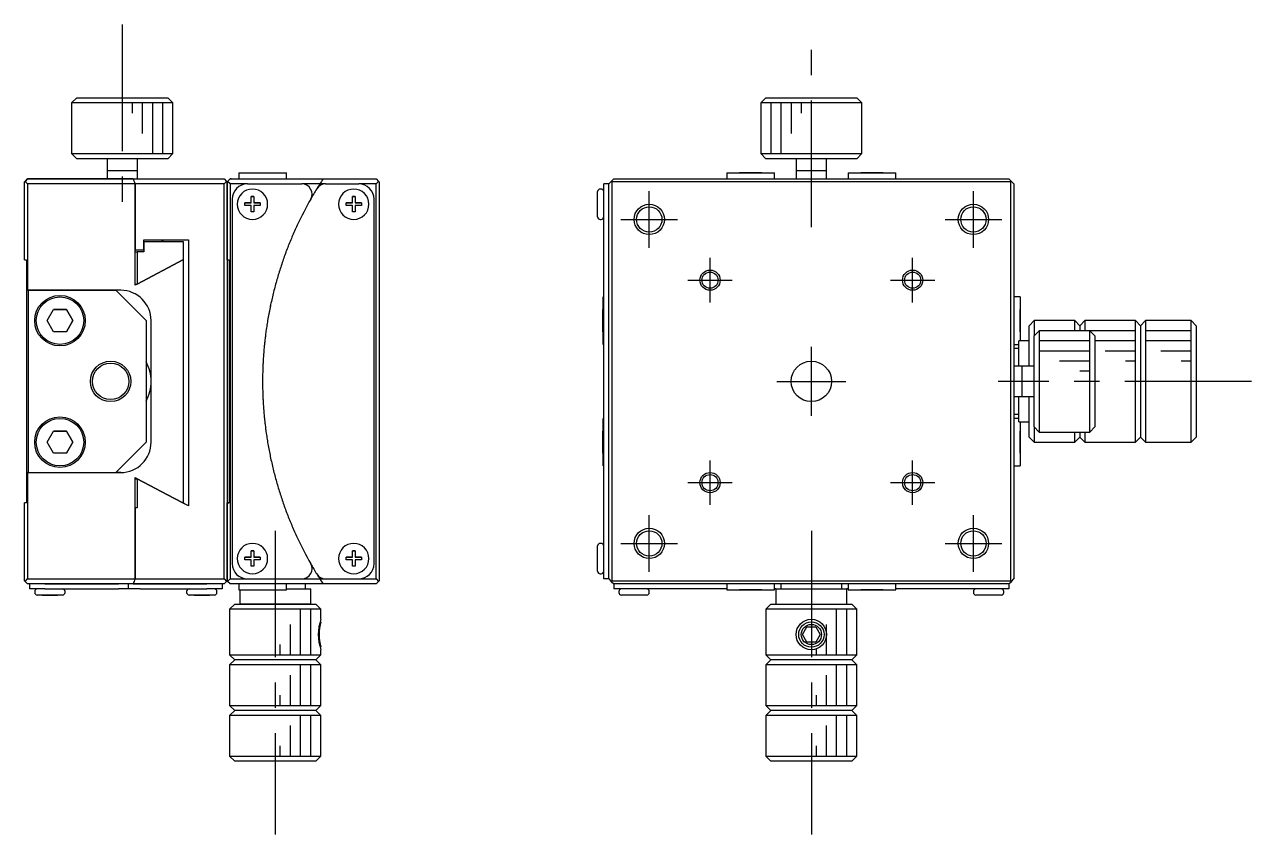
# Model space of a CAD drawing. Extents: x 99 to 357, y 8 to 221.
# Drawn here: x 100.3 to 221.5, y 91.4 to 171.4 of the extents above; entities that cross this region are included whole.
import ezdxf

# ---------------------------------------------------------------- set-up
doc = ezdxf.new("R2010")
doc.units = 0
doc.header["$LTSCALE"] = 10
doc.linetypes.add('CENTER', pattern=[2, 1.25, -0.25, 0.25, -0.25])
doc.layers.get('0').update_dxf_attribs({"linetype": 'CONTINUOUS'})
doc.layers.add('CENTER', color=1, linetype='CENTER')

msp = doc.modelspace()

# ---------------------------------------------------------------- linework, layer by layer
at = {"color": 7, "linetype": 'CONTINUOUS'}
for p, q in [((105.499565, 164.193458), (104.999565, 163.693458)), ((114.999565, 163.693458), (104.999565, 163.693458)), ((104.999565, 163.693458), (104.999565, 158.693458)), ((105.499565, 164.193458), (114.499565, 164.193458)), ((114.999565, 163.693458), (114.499565, 164.193458)), ((114.999565, 158.693458), (114.999565, 163.693458)), ((173.524673, 164.193458), (173.024673, 163.693458)), ((183.024673, 163.693458), (173.024673, 163.693458)), ((173.024673, 163.693458), (173.024673, 158.693458)), ((173.524673, 164.193458), (182.524673, 164.193458)), ((183.024673, 163.693458), (182.524673, 164.193458)), ((183.024673, 158.693458), (183.024673, 163.693458)), ((104.999565, 158.693458), (114.999565, 158.693458)), ((104.999565, 158.693458), (105.499565, 158.193458)), ((114.499565, 158.193458), (114.999565, 158.693458)), ((173.024673, 158.693458), (178.024673, 158.693458)), ((173.024673, 158.693458), (173.524673, 158.193458)), ((178.024673, 158.693458), (183.024673, 158.693458)), ((182.524673, 158.193458), (183.024673, 158.693458)), ((114.499565, 158.193458), (105.499565, 158.193458)), ((108.499565, 158.193458), (108.499565, 156.993458)), ((111.499565, 156.988458), (111.499565, 158.193458)), ((178.024673, 158.193458), (173.524673, 158.193458)), ((176.524673, 158.193458), (176.524673, 156.993458)), ((182.524673, 158.193458), (178.024673, 158.193458)), ((179.524673, 156.993458), (179.524673, 158.193458)), ((109.999565, 156.993458), (108.49956, 156.993458)), ((108.499565, 156.998458), (108.499565, 156.993458)), ((108.499565, 156.993458), (108.499565, 156.193478)), ((108.499565, 156.993458), (108.499565, 156.988458)), ((111.49957, 156.993458), (109.999565, 156.993458)), ((111.499565, 156.193478), (111.499565, 156.998458)), ((121.499565, 156.793458), (126.199565, 156.793458)), ((121.499565, 156.793458), (121.499565, 156.193458)), ((126.199565, 156.193458), (126.199565, 156.793458)), ((169.674673, 156.793458), (174.374673, 156.793458)), ((169.674673, 156.793458), (174.374673, 156.793458)), ((169.674673, 156.793458), (169.674673, 156.193458)), ((172.024673, 156.793458), (170.924673, 156.793458)), ((170.924673, 156.793458), (172.024673, 156.793458)), ((173.124673, 156.793458), (172.024673, 156.793458)), ((172.024673, 156.793458), (173.124673, 156.793458)), ((174.374673, 156.193458), (174.374673, 156.793458)), ((179.524678, 156.993458), (176.524667, 156.993458)), ((176.524673, 156.998458), (176.524673, 156.993458)), ((176.524673, 156.993458), (176.524673, 156.193478)), ((176.524673, 156.993458), (176.524673, 156.988458)), ((179.524673, 156.993458), (179.524673, 156.998458)), ((179.524673, 156.193478), (179.524673, 156.993458)), ((179.524673, 156.988458), (179.524673, 156.993458)), ((181.674673, 156.793458), (186.374673, 156.793458)), ((181.674673, 156.793458), (186.374673, 156.793458)), ((181.674673, 156.793458), (181.674673, 156.193458)), ((184.024673, 156.793458), (182.924673, 156.793458)), ((182.924673, 156.793458), (184.024673, 156.793458)), ((185.124673, 156.793458), (184.024673, 156.793458)), ((184.024673, 156.793458), (185.124673, 156.793458)), ((186.374673, 156.193458), (186.374673, 156.793458)), ((100.549565, 156.093458), (100.349565, 155.893458)), ((100.349565, 155.893458), (100.549565, 156.093458)), ((100.349565, 155.893458), (100.399565, 155.943458)), ((100.349565, 155.893458), (100.399565, 155.943458)), ((100.349565, 148.193458), (100.349565, 155.893458)), ((100.399565, 155.943458), (100.649565, 156.193458)), ((100.649565, 156.193458), (100.399565, 155.943458)), ((100.649565, 155.693458), (100.399565, 155.943458)), ((100.649565, 156.193458), (111.067216, 156.193458)), ((107.349565, 156.193458), (100.649565, 156.193458)), ((111.268001, 155.693458), (100.649565, 155.693458)), ((100.649565, 155.693458), (100.649565, 145.193458)), ((111.067216, 156.193458), (107.349565, 156.193458)), ((111.067216, 156.193458), (120.049565, 156.193458)), ((111.268001, 149.193458), (111.268001, 155.693458)), ((120.049565, 155.693458), (111.268001, 155.693458)), ((111.268001, 155.693458), (111.268001, 149.193458)), ((120.049565, 156.193458), (120.299565, 155.943458)), ((120.299565, 155.943458), (120.049565, 155.693458)), ((120.049565, 116.693458), (120.049565, 155.693458)), ((120.349565, 155.893458), (120.299565, 155.943458)), ((120.549565, 156.093458), (120.349565, 155.893458)), ((120.399565, 155.943458), (120.349565, 155.893458)), ((120.349565, 148.193458), (120.349565, 155.893458)), ((120.349565, 155.893458), (120.349565, 148.193458)), ((120.399565, 155.943458), (120.649565, 156.193458)), ((120.649565, 155.693458), (120.399565, 155.943458)), ((120.549565, 156.093458), (120.649565, 156.193458)), ((120.649565, 156.193458), (129.816796, 156.193458)), ((120.649565, 156.193458), (120.749565, 156.193458)), ((120.749565, 156.193458), (120.649565, 156.193458)), ((120.749565, 156.193458), (120.649565, 156.193458)), ((122.349565, 155.693458), (120.649565, 155.693458)), ((120.649565, 155.693458), (120.649565, 116.693458)), ((120.749565, 156.193458), (126.849565, 156.193458)), ((122.349565, 155.693458), (127.730553, 155.693458)), ((122.349565, 155.693458), (127.730553, 155.693458)), ((126.849565, 156.193458), (127.099565, 156.193458)), ((127.099565, 156.193458), (129.816796, 156.193458)), ((129.495068, 155.693458), (127.730553, 155.693458)), ((130.051051, 155.693458), (129.495068, 155.693458)), ((129.816796, 156.193458), (135.049565, 156.193458)), ((130.051051, 155.693458), (133.349565, 155.693458)), ((135.049565, 155.693458), (133.349565, 155.693458)), ((135.049565, 156.193458), (135.299565, 155.943458)), ((135.299565, 155.943458), (135.049565, 155.693458)), ((135.049565, 116.693458), (135.049565, 155.693458)), ((135.349565, 155.893458), (135.299565, 155.943458)), ((135.349565, 155.893458), (135.349565, 116.493458)), ((157.274673, 155.193458), (157.174673, 155.193458)), ((158.024673, 155.693458), (157.524673, 155.693458)), ((158.024673, 155.693458), (157.524673, 155.693458)), ((157.524673, 154.193458), (157.524673, 155.693458)), ((158.274673, 155.943458), (158.024673, 155.693458)), ((158.024673, 116.693458), (158.024673, 155.693458)), ((158.524673, 156.193458), (158.274673, 155.943458)), ((158.324673, 155.893458), (158.274673, 155.943458)), ((158.324673, 155.893458), (158.324673, 116.493458)), ((197.724673, 155.893458), (158.324673, 155.893458)), ((158.524673, 156.193458), (197.524673, 156.193458)), ((197.774673, 155.943458), (197.524673, 156.193458)), ((197.724673, 155.893458), (197.774673, 155.943458)), ((197.724673, 116.493458), (197.724673, 155.893458)), ((198.024673, 155.693458), (197.774673, 155.943458)), ((198.024673, 155.693458), (198.024673, 116.693458)), ((120.849565, 154.193458), (120.849565, 142.449644)), ((122.724565, 154.443458), (122.974565, 154.443458)), ((122.724565, 153.818458), (122.724565, 154.443458)), ((122.974565, 154.443458), (122.724565, 154.443458)), ((122.974565, 154.443458), (122.974565, 153.818458)), ((132.724565, 154.443458), (132.974565, 154.443458)), ((132.724565, 153.818458), (132.724565, 154.443458)), ((132.974565, 154.443458), (132.724565, 154.443458)), ((132.974565, 154.443458), (132.974565, 153.818458)), ((134.849565, 118.193458), (134.849565, 154.193458)), ((156.924673, 153.693458), (156.924673, 154.943458)), ((157.524673, 152.893458), (157.524673, 154.193458)), ((122.099565, 153.818458), (122.724565, 153.818458)), ((122.099565, 153.568458), (122.099565, 153.818458)), ((122.724565, 153.818458), (122.099565, 153.818458)), ((122.724565, 153.568458), (122.099565, 153.568458)), ((122.724565, 152.943458), (122.724565, 153.568458)), ((122.974565, 152.943458), (122.724565, 152.943458)), ((122.974565, 153.818458), (123.599565, 153.818458)), ((123.599565, 153.818458), (122.974565, 153.818458)), ((122.974565, 153.568458), (122.974565, 152.943458)), ((123.599565, 153.568458), (122.974565, 153.568458)), ((123.599565, 153.818458), (123.599565, 153.568458)), ((132.099565, 153.818458), (132.724565, 153.818458)), ((132.099565, 153.568458), (132.099565, 153.818458)), ((132.724565, 153.818458), (132.099565, 153.818458)), ((132.724565, 153.568458), (132.099565, 153.568458)), ((132.724565, 152.943458), (132.724565, 153.568458)), ((132.974565, 152.943458), (132.724565, 152.943458)), ((132.974565, 153.818458), (133.599565, 153.818458)), ((133.599565, 153.818458), (132.974565, 153.818458)), ((132.974565, 153.568458), (132.974565, 152.943458)), ((133.599565, 153.568458), (132.974565, 153.568458)), ((133.599565, 153.818458), (133.599565, 153.568458)), ((156.924673, 152.443458), (156.924673, 153.693458)), ((157.524673, 119.493458), (157.524673, 152.893458)), ((157.174673, 152.193458), (157.274673, 152.193458)), ((111.268001, 145.693458), (111.268001, 149.193458)), ((111.268001, 149.193458), (112.132971, 149.193458)), ((111.268001, 148.993799), (111.484036, 148.993799)), ((111.484036, 148.993799), (111.484036, 145.808928)), ((112.132971, 148.993799), (111.484036, 148.993799)), ((112.132971, 149.993799), (112.132971, 150.193458)), ((112.132971, 150.193458), (116.549765, 150.193458)), ((112.132971, 149.993799), (112.132971, 149.193458)), ((116.055548, 149.993799), (112.132971, 149.993799)), ((112.132971, 149.193458), (112.132971, 149.993799)), ((112.132971, 149.193458), (112.132971, 148.993799)), ((113.855706, 149.993799), (113.859565, 149.997658)), ((113.859565, 149.997658), (114.055365, 150.193458)), ((116.055548, 148.233799), (116.055548, 149.993799)), ((116.549765, 150.193458), (116.549765, 123.893309)), ((100.349565, 148.193458), (100.549565, 148.193458)), ((100.549565, 148.193458), (100.549565, 145.193458)), ((116.055548, 148.233799), (111.479002, 145.806238)), ((111.484036, 145.808928), (116.055548, 148.233799)), ((116.055548, 124.153117), (116.055548, 148.233799)), ((120.349565, 148.193458), (120.549565, 148.193458)), ((120.349565, 148.193458), (120.349565, 124.193458)), ((120.549565, 148.193458), (120.549565, 124.193458)), ((111.268001, 145.808928), (111.484036, 145.808928)), ((111.479002, 145.806238), (111.268001, 145.693458)), ((100.649565, 145.193458), (100.549565, 145.193458)), ((100.549565, 145.193458), (100.549565, 127.193458)), ((100.749565, 145.193458), (100.649565, 145.193458)), ((100.749565, 127.193458), (100.749565, 145.193458)), ((100.749565, 145.193458), (109.349565, 145.193458)), ((109.349565, 145.193458), (100.749565, 145.193458)), ((109.349565, 145.193458), (112.349565, 142.193458)), ((109.849565, 145.193458), (109.349565, 145.193458)), ((157.424673, 144.543458), (157.424673, 139.843458)), ((157.424673, 144.543458), (157.424673, 139.843458)), ((198.624673, 144.543458), (198.024673, 144.543458)), ((198.624673, 144.543458), (198.624673, 140.193458)), ((198.624673, 144.543458), (198.624673, 140.193458)), ((102.579395, 142.193458), (103.21448, 143.293458)), ((103.21448, 143.293458), (104.484651, 143.293458)), ((104.484651, 143.293458), (103.21448, 143.293458)), ((104.484651, 143.293458), (105.119736, 142.193458)), ((105.119736, 142.193458), (104.484651, 143.293458)), ((157.424673, 143.293458), (157.424673, 142.193458)), ((157.424673, 142.193458), (157.424673, 143.293458)), ((198.624673, 143.293458), (198.624673, 142.193458)), ((198.624673, 142.193458), (198.624673, 143.293458)), ((103.21448, 141.093458), (102.579395, 142.193458)), ((105.119736, 142.193458), (104.484651, 141.093458)), ((104.484651, 141.093458), (105.119736, 142.193458)), ((112.349565, 142.193458), (112.349565, 130.193458)), ((112.849565, 130.193458), (112.849565, 142.193458)), ((120.849565, 142.449644), (120.849565, 136.193458)), ((157.424673, 141.093458), (157.424673, 142.193458)), ((157.424673, 142.193458), (157.424673, 141.093458)), ((198.624673, 142.193458), (198.624673, 141.093458)), ((198.624673, 141.093458), (198.624673, 142.193458)), ((200.024673, 142.193458), (199.524673, 141.693458)), ((200.024673, 142.193458), (200.024673, 140.693458)), ((204.024673, 142.193458), (200.024673, 142.193458)), ((204.024673, 141.193458), (204.024673, 142.193458)), ((204.524673, 141.693458), (204.024673, 142.193458)), ((205.024673, 142.193458), (204.524673, 141.693458)), ((205.024673, 142.193458), (205.024673, 141.193458)), ((210.024673, 142.193458), (205.024673, 142.193458)), ((210.024673, 136.193458), (210.024673, 142.193458)), ((210.524673, 141.693458), (210.024673, 142.193458)), ((211.024673, 142.193458), (210.524673, 141.693458)), ((211.024673, 142.193458), (211.024673, 130.193458)), ((215.524673, 142.193458), (211.024673, 142.193458)), ((215.524673, 130.193458), (215.524673, 142.193458)), ((216.024673, 141.693458), (215.524673, 142.193458)), ((104.484651, 141.093458), (103.21448, 141.093458)), ((199.524673, 137.693458), (199.524673, 141.693458)), ((200.524673, 141.193458), (200.024673, 140.693458)), ((200.024673, 136.193458), (200.024673, 140.693458)), ((200.524673, 141.193458), (200.524673, 136.193458)), ((205.524673, 141.193458), (200.524673, 141.193458)), ((204.524673, 141.693458), (204.524673, 141.193458)), ((205.524673, 131.193458), (205.524673, 141.193458)), ((206.024673, 140.693458), (205.524673, 141.193458)), ((206.024673, 140.693458), (206.024673, 131.693458)), ((210.524673, 141.693458), (210.524673, 130.693458)), ((216.024673, 141.693458), (216.024673, 130.693458)), ((198.024673, 139.843458), (198.524673, 139.843458)), ((198.524673, 139.443458), (198.024673, 139.443458)), ((198.524673, 137.693458), (198.524673, 140.193458)), ((199.524673, 140.193458), (198.524673, 140.193458)), ((198.824673, 137.693458), (198.024692, 137.693458)), ((198.824673, 137.693458), (198.819673, 137.693458)), ((198.824673, 134.693453), (198.824673, 137.693463)), ((200.024673, 137.693458), (198.824673, 137.693458)), ((198.829673, 137.693458), (198.824673, 137.693458)), ((120.849565, 136.193458), (120.849565, 129.937273)), ((200.024673, 131.693458), (200.024673, 136.193458)), ((200.524673, 136.193458), (200.524673, 131.193458)), ((210.024673, 130.193458), (210.024673, 136.193458)), ((198.024692, 134.693458), (198.824673, 134.693458)), ((198.524673, 132.193458), (198.524673, 134.693458)), ((198.819673, 134.693458), (198.824673, 134.693458)), ((198.824673, 134.693458), (200.024673, 134.693458)), ((198.824673, 134.693458), (198.829673, 134.693458)), ((199.524673, 130.693458), (199.524673, 134.693458)), ((157.424673, 132.543458), (157.424673, 127.843458)), ((157.424673, 132.543458), (157.424673, 127.843458)), ((198.024673, 132.943458), (198.524673, 132.943458)), ((198.524673, 132.543458), (198.024673, 132.543458)), ((198.524673, 132.193458), (199.524673, 132.193458)), ((198.624673, 132.193458), (198.624673, 127.843458)), ((198.624673, 132.193458), (198.624673, 127.843458)), ((102.579395, 130.193458), (103.21448, 131.293458)), ((103.21448, 131.293458), (104.484651, 131.293458)), ((104.484651, 131.293458), (103.21448, 131.293458)), ((104.484651, 131.293458), (105.119736, 130.193458)), ((105.119736, 130.193458), (104.484651, 131.293458)), ((157.424673, 131.293458), (157.424673, 130.193458)), ((157.424673, 130.193458), (157.424673, 131.293458)), ((198.624673, 131.293458), (198.624673, 130.193458)), ((198.624673, 130.193458), (198.624673, 131.293458)), ((200.024673, 131.693458), (200.024673, 130.193458)), ((200.024673, 131.693458), (200.524673, 131.193458)), ((200.524673, 131.193458), (205.524673, 131.193458)), ((204.024673, 130.193458), (204.024673, 131.193458)), ((204.524673, 131.193458), (204.524673, 130.693458)), ((205.024673, 131.193458), (205.024673, 130.193458)), ((205.524673, 131.193458), (206.024673, 131.693458)), ((103.21448, 129.093458), (102.579395, 130.193458)), ((105.119736, 130.193458), (104.484651, 129.093458)), ((104.484651, 129.093458), (105.119736, 130.193458)), ((112.349565, 130.193458), (109.349565, 127.193458)), ((109.849565, 127.693458), (112.349565, 130.193458)), ((120.849565, 129.937273), (120.849565, 118.193458)), ((157.424673, 129.093458), (157.424673, 130.193458)), ((157.424673, 130.193458), (157.424673, 129.093458)), ((198.624673, 130.193458), (198.624673, 129.093458)), ((198.624673, 129.093458), (198.624673, 130.193458)), ((199.524673, 130.693458), (200.024673, 130.193458)), ((200.024673, 130.193458), (204.024673, 130.193458)), ((204.024673, 130.193458), (204.524673, 130.693458)), ((204.524673, 130.693458), (205.024673, 130.193458)), ((205.024673, 130.193458), (210.024673, 130.193458)), ((210.024673, 130.193458), (210.524673, 130.693458)), ((210.524673, 130.693458), (211.024673, 130.193458)), ((211.024673, 130.193458), (215.524673, 130.193458)), ((215.524673, 130.193458), (216.024673, 130.693458)), ((104.484651, 129.093458), (103.21448, 129.093458)), ((100.549565, 127.193458), (100.649565, 127.193458)), ((100.749565, 127.193458), (100.549565, 127.193458)), ((100.549565, 127.193458), (100.549565, 124.193458)), ((100.649565, 127.193458), (100.649565, 116.693458)), ((100.649565, 127.193458), (100.749565, 127.193458)), ((100.749565, 127.193458), (109.349565, 127.193458)), ((100.749565, 127.193458), (109.849565, 127.193458)), ((109.849565, 127.693458), (109.349565, 127.193458)), ((109.849565, 127.193458), (109.349565, 127.193458)), ((198.024673, 127.843458), (198.624673, 127.843458)), ((111.268001, 126.693458), (111.42917, 126.607307)), ((111.268001, 123.693458), (111.268001, 126.693458)), ((111.268001, 126.577988), (111.484036, 126.577988)), ((111.42917, 126.607307), (111.484035, 126.577989)), ((111.484035, 126.577989), (115.09134, 124.661399)), ((111.484036, 126.577988), (111.484036, 123.693458)), ((115.09134, 124.661399), (111.484036, 126.577988)), ((100.349565, 116.493458), (100.349565, 124.193458)), ((100.549565, 124.193458), (100.349565, 124.193458)), ((100.549565, 124.193458), (100.349565, 124.193458)), ((111.268001, 116.693458), (111.268001, 123.693458)), ((111.268001, 123.693458), (111.268001, 116.693458)), ((111.484036, 123.693458), (111.268001, 123.693458)), ((115.09134, 124.661399), (116.055548, 124.153117)), ((116.054898, 124.153459), (115.09134, 124.661399)), ((116.144051, 124.106555), (116.054898, 124.153459)), ((116.549765, 123.893309), (116.144051, 124.106555)), ((120.349565, 116.493458), (120.349565, 124.193458)), ((120.549565, 124.193458), (120.349565, 124.193458)), ((120.349565, 124.193458), (120.549565, 124.193458)), ((120.349565, 124.193458), (120.349565, 116.493458)), ((156.924673, 118.693458), (156.924673, 119.943458)), ((157.274673, 120.193458), (157.174673, 120.193458)), ((122.099565, 118.818458), (122.724565, 118.818458)), ((122.099565, 118.568458), (122.099565, 118.818458)), ((122.724565, 118.818458), (122.099565, 118.818458)), ((122.724565, 119.443458), (122.974565, 119.443458)), ((122.724565, 118.818458), (122.724565, 119.443458)), ((122.974565, 119.443458), (122.724565, 119.443458)), ((122.974565, 119.443458), (122.974565, 118.818458)), ((122.974565, 118.818458), (123.599565, 118.818458)), ((123.599565, 118.818458), (122.974565, 118.818458)), ((123.599565, 118.818458), (123.599565, 118.568458)), ((132.099565, 118.818458), (132.724565, 118.818458)), ((132.099565, 118.568458), (132.099565, 118.818458)), ((132.724565, 118.818458), (132.099565, 118.818458)), ((132.724565, 119.443458), (132.974565, 119.443458)), ((132.724565, 118.818458), (132.724565, 119.443458)), ((132.974565, 119.443458), (132.724565, 119.443458)), ((132.974565, 119.443458), (132.974565, 118.818458)), ((132.974565, 118.818458), (133.599565, 118.818458)), ((133.599565, 118.818458), (132.974565, 118.818458)), ((133.599565, 118.818458), (133.599565, 118.568458)), ((157.524673, 118.193458), (157.524673, 119.493458)), ((122.724565, 118.568458), (122.099565, 118.568458)), ((122.724565, 117.943458), (122.724565, 118.568458)), ((122.974565, 117.943458), (122.724565, 117.943458)), ((122.974565, 118.568458), (122.974565, 117.943458)), ((123.599565, 118.568458), (122.974565, 118.568458)), ((132.724565, 118.568458), (132.099565, 118.568458)), ((132.724565, 117.943458), (132.724565, 118.568458)), ((132.974565, 117.943458), (132.724565, 117.943458)), ((132.974565, 118.568458), (132.974565, 117.943458)), ((133.599565, 118.568458), (132.974565, 118.568458)), ((156.924673, 117.443458), (156.924673, 118.693458)), ((157.524673, 116.693458), (157.524673, 118.193458)), ((100.399565, 116.443458), (100.349565, 116.493458)), ((100.399565, 116.443458), (100.649565, 116.693458)), ((100.649565, 116.193458), (100.399565, 116.443458)), ((100.649565, 116.693458), (111.268001, 116.693458)), ((111.268001, 116.693458), (120.049565, 116.693458)), ((120.049565, 116.693458), (120.299565, 116.443458)), ((120.299565, 116.443458), (120.049565, 116.193458)), ((120.349565, 116.493458), (120.299565, 116.443458)), ((120.399565, 116.443458), (120.349565, 116.493458)), ((120.399565, 116.443458), (120.649565, 116.693458)), ((120.649565, 116.193458), (120.399565, 116.443458)), ((120.649565, 116.693458), (122.349565, 116.693458)), ((122.349565, 116.693458), (127.730553, 116.693458)), ((127.730553, 116.693458), (129.495068, 116.693458)), ((129.495068, 116.693458), (130.051051, 116.693458)), ((130.051051, 116.693458), (133.349565, 116.693458)), ((133.349565, 116.693458), (135.049565, 116.693458)), ((135.049565, 116.693458), (135.299565, 116.443458)), ((135.299565, 116.443458), (135.049565, 116.193458)), ((135.299565, 116.443458), (135.349565, 116.493458)), ((157.174673, 117.193458), (157.274673, 117.193458)), ((158.024673, 116.693458), (157.524673, 116.693458)), ((158.024673, 116.693458), (157.524673, 116.693458)), ((158.024673, 116.693458), (158.274673, 116.443458)), ((158.274673, 116.443458), (158.324673, 116.493458)), ((158.274673, 116.443458), (158.524673, 116.193458)), ((158.324673, 116.493458), (197.724673, 116.493458)), ((197.524673, 116.193458), (197.774673, 116.443458)), ((197.774673, 116.443458), (197.724673, 116.493458)), ((197.774673, 116.443458), (198.024673, 116.693458)), ((102.349565, 116.193458), (100.649565, 116.193458)), ((100.849565, 116.193458), (100.849565, 115.693458)), ((102.349565, 115.693458), (100.849565, 115.693458)), ((101.349565, 115.443458), (101.349565, 115.343458)), ((102.724565, 115.093458), (101.599565, 115.093458)), ((104.099565, 115.093458), (101.599565, 115.093458)), ((102.099565, 115.093458), (102.724565, 115.093458)), ((102.724565, 115.093458), (102.099565, 115.093458)), ((102.349565, 116.193458), (109.617426, 116.193458)), ((109.617426, 116.193458), (102.349565, 116.193458)), ((102.349565, 115.693458), (109.617426, 115.693458)), ((102.974565, 115.093458), (102.724565, 115.093458)), ((102.974565, 115.093458), (102.724565, 115.093458)), ((102.724565, 115.093458), (102.974565, 115.093458)), ((104.099565, 115.093458), (102.974565, 115.093458)), ((103.599565, 115.093458), (102.974565, 115.093458)), ((102.974565, 115.093458), (103.599565, 115.093458)), ((104.349565, 115.343458), (104.349565, 115.443458)), ((111.067216, 116.193458), (109.617426, 116.193458)), ((110.617426, 115.693458), (109.617426, 115.693458)), ((110.617426, 115.693458), (110.617426, 116.193458)), ((110.817152, 115.693458), (110.617426, 115.693458)), ((111.751726, 115.693458), (110.817152, 115.693458)), ((111.067216, 116.193458), (111.751726, 116.193458)), ((111.751726, 116.193458), (111.067216, 116.193458)), ((111.751726, 116.193458), (118.349565, 116.193458)), ((118.349565, 116.193458), (111.751726, 116.193458)), ((111.751726, 115.693458), (117.049565, 115.693458)), ((116.349565, 115.443458), (116.349565, 115.343458)), ((117.724565, 115.093458), (116.599565, 115.093458)), ((119.099565, 115.093458), (116.599565, 115.093458)), ((117.049565, 115.693458), (118.349565, 115.693458)), ((117.099565, 115.093458), (117.724565, 115.093458)), ((117.724565, 115.093458), (117.099565, 115.093458)), ((117.974565, 115.093458), (117.724565, 115.093458)), ((117.974565, 115.093458), (117.724565, 115.093458)), ((117.724565, 115.093458), (117.974565, 115.093458)), ((119.099565, 115.093458), (117.974565, 115.093458)), ((118.599565, 115.093458), (117.974565, 115.093458)), ((117.974565, 115.093458), (118.599565, 115.093458)), ((120.049565, 116.193458), (118.349565, 116.193458)), ((119.849565, 115.693458), (118.349565, 115.693458)), ((119.349565, 115.343458), (119.349565, 115.443458)), ((119.849565, 116.193458), (119.849565, 115.693458)), ((129.816796, 116.193458), (120.649565, 116.193458)), ((121.499565, 116.193458), (121.499565, 115.593458)), ((121.499565, 115.593458), (126.199565, 115.593458)), ((121.599565, 115.593458), (121.599565, 114.193458)), ((126.199565, 115.593458), (126.199565, 116.193458)), ((126.199565, 115.693458), (128.599565, 115.693458)), ((128.099565, 115.693458), (128.099565, 116.193458)), ((128.099565, 115.693458), (128.599565, 115.693458)), ((128.599565, 114.193458), (128.599565, 115.693458)), ((135.049565, 116.193458), (129.816796, 116.193458)), ((197.524673, 116.193458), (158.524673, 116.193458)), ((158.524673, 116.193458), (158.524673, 115.693458)), ((158.524673, 116.193458), (158.524673, 115.693458)), ((160.024673, 115.693458), (158.524673, 115.693458)), ((159.024673, 115.443458), (159.024673, 115.343458)), ((160.524673, 115.093458), (159.274673, 115.093458)), ((161.324673, 115.693458), (160.024673, 115.693458)), ((161.774673, 115.093458), (160.524673, 115.093458)), ((169.674673, 115.693458), (161.324673, 115.693458)), ((162.024673, 115.343458), (162.024673, 115.443458)), ((169.674673, 116.193458), (169.674673, 115.593458)), ((169.674673, 115.593458), (174.374673, 115.593458)), ((169.674673, 115.593458), (174.374673, 115.593458)), ((170.924673, 115.593458), (172.024673, 115.593458)), ((172.024673, 115.593458), (170.924673, 115.593458)), ((173.124673, 115.593458), (172.024673, 115.593458)), ((172.024673, 115.593458), (173.124673, 115.593458)), ((174.374673, 115.593458), (174.374673, 116.193458)), ((174.524673, 115.693458), (174.374673, 115.693458)), ((174.524673, 115.693458), (178.024673, 115.693458)), ((174.524673, 115.693458), (174.524673, 114.193458)), ((175.024673, 116.193458), (175.024673, 115.693458)), ((178.024673, 115.693458), (181.524673, 115.693458)), ((181.024673, 115.693458), (181.024673, 116.193458)), ((181.674673, 115.693458), (181.524673, 115.693458)), ((181.524673, 114.193458), (181.524673, 115.693458)), ((181.674673, 116.193458), (181.674673, 115.593458)), ((181.674673, 115.593458), (186.374673, 115.593458)), ((181.674673, 115.593458), (186.374673, 115.593458)), ((182.924673, 115.593458), (184.024673, 115.593458)), ((184.024673, 115.593458), (182.924673, 115.593458)), ((185.124673, 115.593458), (184.024673, 115.593458)), ((184.024673, 115.593458), (185.124673, 115.593458)), ((186.374673, 115.593458), (186.374673, 116.193458)), ((194.724673, 115.693458), (186.374673, 115.693458)), ((194.024673, 115.443458), (194.024673, 115.343458)), ((195.524673, 115.093458), (194.274673, 115.093458)), ((196.024673, 115.693458), (194.724673, 115.693458)), ((196.774673, 115.093458), (195.524673, 115.093458)), ((197.524673, 115.693458), (196.024673, 115.693458)), ((197.024673, 115.343458), (197.024673, 115.443458)), ((197.524673, 116.193458), (197.524673, 115.693458)), ((197.524673, 116.193458), (197.524673, 115.693458)), ((121.099565, 114.193458), (120.599565, 113.693458)), ((121.099565, 114.193458), (129.099565, 114.193458)), ((121.099565, 114.193458), (121.599565, 114.193458)), ((121.599565, 114.193458), (123.349565, 114.193458)), ((128.599565, 114.193458), (121.599565, 114.193458)), ((126.849565, 114.193458), (128.599565, 114.193458)), ((128.599565, 114.193458), (129.099565, 114.193458)), ((129.599565, 113.693458), (129.099565, 114.193458)), ((174.024673, 114.193458), (173.524673, 113.693458)), ((174.024673, 114.193458), (178.024673, 114.193458)), ((178.024673, 114.193458), (182.024673, 114.193458)), ((182.524673, 113.693458), (182.024673, 114.193458)), ((129.599565, 113.693458), (120.599565, 113.693458)), ((120.599565, 113.693458), (120.599565, 109.193458)), ((129.599565, 112.693453), (129.599565, 113.693458)), ((178.024673, 113.693458), (173.524673, 113.693458)), ((173.524673, 113.693458), (173.524673, 109.193458)), ((182.524673, 113.693458), (178.024673, 113.693458)), ((182.524673, 109.193458), (182.524673, 113.693458)), ((177.158647, 111.193458), (177.59166, 111.943458)), ((177.59166, 111.943458), (178.457685, 111.943458)), ((178.457685, 111.943458), (178.890698, 111.193458)), ((177.59166, 110.443458), (177.158647, 111.193458)), ((178.457685, 110.443458), (177.59166, 110.443458)), ((178.890698, 111.193458), (178.457685, 110.443458)), ((120.599565, 109.193458), (129.599565, 109.193458)), ((120.599565, 109.193458), (121.099565, 108.693458)), ((129.099565, 108.693458), (129.599565, 109.193458)), ((129.599565, 109.193458), (129.599565, 109.693463)), ((173.524673, 109.193458), (178.024673, 109.193458)), ((173.524673, 109.193458), (174.024673, 108.693458)), ((178.024673, 109.193458), (182.524673, 109.193458)), ((182.024673, 108.693458), (182.524673, 109.193458)), ((121.099565, 108.693458), (120.599565, 108.193458)), ((129.599565, 108.193458), (120.599565, 108.193458)), ((120.599565, 108.193458), (120.599565, 104.193458)), ((129.099565, 108.693458), (121.099565, 108.693458)), ((129.599565, 108.193458), (129.099565, 108.693458)), ((129.599565, 104.193458), (129.599565, 108.193458)), ((174.024673, 108.693458), (173.524673, 108.193458)), ((182.524673, 108.193458), (173.524673, 108.193458)), ((173.524673, 108.193458), (173.524673, 104.193458)), ((182.024673, 108.693458), (174.024673, 108.693458)), ((182.524673, 108.193458), (182.024673, 108.693458)), ((182.524673, 104.193458), (182.524673, 108.193458)), ((120.599565, 104.193458), (129.599565, 104.193458)), ((120.599565, 104.193458), (121.099565, 103.693458)), ((129.099565, 103.693458), (129.599565, 104.193458)), ((173.524673, 104.193458), (178.024673, 104.193458)), ((173.524673, 104.193458), (174.024673, 103.693458)), ((178.024673, 104.193458), (182.524673, 104.193458)), ((182.024673, 103.693458), (182.524673, 104.193458)), ((121.099565, 103.693458), (120.599565, 103.193458)), ((129.599565, 103.193458), (120.599565, 103.193458)), ((120.599565, 103.193458), (120.599565, 99.193458)), ((129.099565, 103.693458), (121.099565, 103.693458)), ((129.599565, 103.193458), (129.099565, 103.693458)), ((129.599565, 99.193458), (129.599565, 103.193458)), ((174.024673, 103.693458), (173.524673, 103.193458)), ((182.524673, 103.193458), (173.524673, 103.193458)), ((173.524673, 103.193458), (173.524673, 99.193458)), ((182.024673, 103.693458), (174.024673, 103.693458)), ((182.524673, 103.193458), (182.024673, 103.693458)), ((182.524673, 99.193458), (182.524673, 103.193458)), ((120.599565, 99.193458), (129.599565, 99.193458)), ((120.599565, 99.193458), (121.099565, 98.693458)), ((129.099565, 98.693458), (121.099565, 98.693458)), ((129.099565, 98.693458), (129.599565, 99.193458)), ((173.524673, 99.193458), (182.524673, 99.193458)), ((173.524673, 99.193458), (174.024673, 98.693458)), ((182.024673, 98.693458), (174.024673, 98.693458)), ((182.024673, 98.693458), (182.524673, 99.193458))]:
    msp.add_line(p, q, dxfattribs=at)
at = {"color": 3, "linetype": 'CONTINUOUS'}
for p, q in [((110.999565, 162.693458), (110.999565, 163.693458)), ((111.999565, 160.693458), (111.999565, 163.693458)), ((112.999565, 158.693458), (112.999565, 163.693458)), ((113.999565, 158.693458), (113.999565, 163.693458)), ((174.024673, 163.693458), (174.024673, 158.693458)), ((175.024673, 163.693458), (175.024673, 158.693458)), ((176.024673, 163.693458), (176.024673, 160.693458)), ((177.024673, 163.693458), (177.024673, 162.693458)), ((210.024673, 141.193458), (205.024673, 141.193458)), ((215.524673, 141.193458), (211.024673, 141.193458)), ((205.524673, 140.193458), (200.524673, 140.193458)), ((210.024673, 140.193458), (206.024673, 140.193458)), ((215.524673, 140.193458), (211.024673, 140.193458)), ((205.524673, 139.193458), (200.524673, 139.193458)), ((205.524673, 138.193458), (202.524673, 138.193458)), ((210.024673, 139.193458), (207.024673, 139.193458)), ((210.024673, 138.193458), (209.024673, 138.193458)), ((215.524673, 139.193458), (212.524673, 139.193458)), ((215.524673, 138.193458), (214.524673, 138.193458)), ((205.524673, 137.193458), (204.524673, 137.193458)), ((127.599565, 109.193458), (127.599565, 113.693458)), ((128.599565, 109.193458), (128.599565, 113.693458)), ((180.524673, 109.193458), (180.524673, 113.693458)), ((181.524673, 109.193458), (181.524673, 113.693458)), ((126.599565, 109.193458), (126.599565, 112.193458)), ((179.524673, 109.193458), (179.524673, 112.193458)), ((125.599565, 109.193458), (125.599565, 110.193458)), ((178.524673, 109.193458), (178.524673, 109.779718)), ((127.599565, 104.193458), (127.599565, 108.193458)), ((128.599565, 104.193458), (128.599565, 108.193458)), ((180.524673, 104.193458), (180.524673, 108.193458)), ((181.524673, 104.193458), (181.524673, 108.193458)), ((126.599565, 104.193458), (126.599565, 107.193458)), ((179.524673, 104.193458), (179.524673, 107.193458)), ((125.599565, 104.193458), (125.599565, 105.193458)), ((178.524673, 104.193458), (178.524673, 105.193458)), ((127.599565, 99.193458), (127.599565, 103.193458)), ((128.599565, 99.193458), (128.599565, 103.193458)), ((180.524673, 99.193458), (180.524673, 103.193458)), ((181.524673, 99.193458), (181.524673, 103.193458)), ((126.599565, 99.193458), (126.599565, 102.193458)), ((179.524673, 99.193458), (179.524673, 102.193458)), ((125.599565, 99.193458), (125.599565, 100.193458)), ((178.524673, 99.193458), (178.524673, 100.193458))]:
    msp.add_line(p, q, dxfattribs=at)
for centre, radius in [((162.024673, 152.193458), 1.5), ((194.024673, 152.193458), 1.5), ((168.024673, 146.193458), 1), ((188.024673, 146.193458), 1), ((168.024673, 126.193458), 1), ((188.024673, 126.193458), 1), ((162.024673, 120.193458), 1.5), ((194.024673, 120.193458), 1.5), ((178.023847, 111.193546), 1.499912)]:
    msp.add_circle(centre, radius, dxfattribs=at)
at = {"color": 7, "linetype": 'CONTINUOUS'}
for centre, radius in [((162.024673, 152.193458), 1.25), ((194.024673, 152.193458), 1.25), ((168.024673, 146.193458), 0.8), ((188.024673, 146.193458), 0.8), ((103.849565, 142.193458), 2.5), ((103.849565, 142.193458), 2.35), ((108.849565, 136.193458), 2), ((178.024673, 136.193458), 2), ((108.849565, 136.193458), 1.8), ((103.849565, 130.193458), 2.5), ((103.849565, 130.193458), 2.35), ((168.024673, 126.193458), 0.8), ((188.024673, 126.193458), 0.8), ((162.024673, 120.193458), 1.25), ((194.024673, 120.193458), 1.25), ((178.024682, 111.193456), 1.249998), ((178.024673, 111.193458), 1)]:
    msp.add_circle(centre, radius, dxfattribs=at)
for centre, radius, start, end in [((160.349565, 175.693458), 53, 201.587674, 202.170157), ((160.349565, 175.693458), 53, 201.587674, 202.170157), ((122.349565, 154.193458), 1.5, 90, 180), ((122.849565, 153.693458), 1.5, 0, 270), ((127.730553, 154.693458), 1, 330.440092, 90), ((160.349565, 136.193458), 36.5, 148.592137, 150.440092), ((160.349565, 136.193458), 36.5, 147.70717, 148.592137), ((160.349565, 136.193458), 36.5, 147.70717, 148.592137), ((130.051051, 154.693458), 1, 90, 148.592137), ((160.349565, 136.193458), 36.5, 146.773841, 147.70717), ((160.349565, 136.193458), 36.5, 146.773841, 147.70717), ((132.849565, 153.693458), 1.5, 0, 270), ((133.349565, 154.193458), 1.5, 0, 90), ((157.174673, 154.943458), 0.25, 90, 180), ((157.274673, 154.943458), 0.25, 0, 90), ((160.349565, 136.193458), 36.5, 150.440092, 155), ((160.349565, 136.193458), 36.5, 150.440092, 155), ((122.849565, 153.693458), 1.5, 270, 0), ((132.849565, 153.693458), 1.5, 270, 0), ((160.349565, 136.193458), 36.5, 155, 156), ((160.349565, 136.193458), 36.5, 155, 156), ((157.174673, 152.443458), 0.25, 180, 270), ((157.274673, 152.443458), 0.25, 270, 0), ((160.349565, 136.193458), 36.5, 157, 158), ((160.349565, 136.193458), 36.5, 157, 158), ((160.349565, 136.193458), 36.5, 156, 157), ((160.349565, 136.193458), 36.5, 156, 157), ((160.349565, 136.193458), 36.5, 159, 160), ((160.349565, 136.193458), 36.5, 159, 160), ((160.349565, 136.193458), 36.5, 158, 159), ((160.349565, 136.193458), 36.5, 158, 159), ((160.349565, 136.193458), 36.5, 161, 162), ((160.349565, 136.193458), 36.5, 161, 162), ((160.349565, 136.193458), 36.5, 160, 161), ((160.349565, 136.193458), 36.5, 160, 161), ((160.349565, 136.193458), 36.5, 163, 164), ((160.349565, 136.193458), 36.5, 163, 164), ((160.349565, 136.193458), 36.5, 162, 163), ((160.349565, 136.193458), 36.5, 162, 163), ((160.349565, 136.193458), 36.5, 165, 166), ((160.349565, 136.193458), 36.5, 165, 166), ((160.349565, 136.193458), 36.5, 164, 165), ((160.349565, 136.193458), 36.5, 164, 165), ((109.849565, 142.193458), 3, 0, 90), ((160.349565, 136.193458), 36.5, 167, 168), ((160.349565, 136.193458), 36.5, 167, 168), ((160.349565, 136.193458), 36.5, 166, 167), ((160.349565, 136.193458), 36.5, 166, 167), ((160.349565, 136.193458), 36.5, 168.943271, 170), ((160.349565, 136.193458), 36.5, 169, 170), ((160.349565, 136.193458), 36.5, 168, 169), ((160.349565, 136.193458), 36.5, 168, 168.943271), ((160.349565, 136.193458), 36.5, 171, 171.9), ((160.349565, 136.193458), 36.5, 171, 171.9), ((160.349565, 136.193458), 36.5, 170, 171), ((160.349565, 136.193458), 36.5, 170, 171), ((160.349565, 136.193458), 36.5, 173, 173.7), ((160.349565, 136.193458), 36.5, 173, 173.7), ((160.349565, 136.193458), 36.5, 172.8, 173), ((160.349565, 136.193458), 36.5, 172.8, 173), ((160.349565, 136.193458), 36.5, 172, 172.8), ((160.349565, 136.193458), 36.5, 172, 172.8), ((160.349565, 136.193458), 36.5, 171.9, 172), ((160.349565, 136.193458), 36.5, 171.9, 172), ((160.349565, 136.193458), 36.5, 175, 175.5), ((160.349565, 136.193458), 36.5, 175, 175.5), ((160.349565, 136.193458), 36.5, 174.6, 175), ((160.349565, 136.193458), 36.5, 174.6, 175), ((160.349565, 136.193458), 36.5, 174, 174.6), ((160.349565, 136.193458), 36.5, 174, 174.6), ((160.349565, 136.193458), 36.5, 173.7, 174), ((160.349565, 136.193458), 36.5, 173.7, 174), ((108.849565, 136.193458), 4, 0, 28.955024), ((160.349565, 136.193458), 36.5, 177, 177.3), ((160.349565, 136.193458), 36.5, 177, 177.3), ((160.349565, 136.193458), 36.5, 176.4, 177), ((160.349565, 136.193458), 36.5, 176.4, 177), ((160.349565, 136.193458), 36.5, 176, 176.4), ((160.349565, 136.193458), 36.5, 176, 176.4), ((160.349565, 136.193458), 36.5, 175.5, 176), ((160.349565, 136.193458), 36.5, 175.5, 176), ((160.349565, 136.193458), 36.5, 178.2, 179), ((160.349565, 136.193458), 36.5, 178.2, 179), ((160.349565, 136.193458), 36.5, 178, 178.2), ((160.349565, 136.193458), 36.5, 178, 178.2), ((160.349565, 136.193458), 36.5, 177.3, 178), ((160.349565, 136.193458), 36.5, 177.3, 178), ((108.849565, 136.193458), 4, 331.044976, 0), ((160.349565, 136.193458), 36.5, 179.1, 180), ((160.349565, 136.193458), 36.5, 179.1, 180), ((160.349565, 136.193458), 36.5, 180, 180.9), ((160.349565, 136.193458), 36.5, 180, 180.9), ((160.349565, 136.193458), 36.5, 179, 179.1), ((160.349565, 136.193458), 36.5, 179, 179.1), ((160.349565, 136.193458), 36.5, 180.9, 181), ((160.349565, 136.193458), 36.5, 180.9, 181), ((160.349565, 136.193458), 36.5, 181, 181.8), ((160.349565, 136.193458), 36.5, 181, 181.8), ((160.349565, 136.193458), 36.5, 181.8, 182), ((160.349565, 136.193458), 36.5, 181.8, 182), ((160.349565, 136.193458), 36.5, 182, 182.7), ((160.349565, 136.193458), 36.5, 182, 182.7), ((160.349565, 136.193458), 36.5, 182.7, 183), ((160.349565, 136.193458), 36.5, 182.7, 183), ((160.349565, 136.193458), 36.5, 183, 183.6), ((160.349565, 136.193458), 36.5, 183, 183.6), ((160.349565, 136.193458), 36.5, 183.6, 184), ((160.349565, 136.193458), 36.5, 183.6, 184), ((160.349565, 136.193458), 36.5, 184, 184.5), ((160.349565, 136.193458), 36.5, 184, 184.5), ((160.349565, 136.193458), 36.5, 184.5, 185), ((160.349565, 136.193458), 36.5, 184.5, 185), ((160.349565, 136.193458), 36.5, 185, 185.4), ((160.349565, 136.193458), 36.5, 185, 185.4), ((160.349565, 136.193458), 36.5, 185.4, 186), ((160.349565, 136.193458), 36.5, 185.4, 186), ((160.349565, 136.193458), 36.5, 186, 186.3), ((160.349565, 136.193458), 36.5, 186, 186.3), ((160.349565, 136.193458), 36.5, 186.3, 187), ((160.349565, 136.193458), 36.5, 186.3, 187), ((160.349565, 136.193458), 36.5, 187, 187.2), ((160.349565, 136.193458), 36.5, 187, 187.2), ((160.349565, 136.193458), 36.5, 187.2, 188), ((160.349565, 136.193458), 36.5, 187.2, 188), ((160.349565, 136.193458), 36.5, 188, 188.1), ((160.349565, 136.193458), 36.5, 188, 188.1), ((160.349565, 136.193458), 36.5, 188.1, 189), ((160.349565, 136.193458), 36.5, 188.1, 189), ((109.849565, 130.193458), 3, 270, 0), ((160.349565, 136.193458), 36.5, 189, 190), ((160.349565, 136.193458), 36.5, 189, 190), ((160.349565, 136.193458), 36.5, 190, 191), ((160.349565, 136.193458), 36.5, 190, 191), ((160.349565, 136.193458), 36.5, 191, 192), ((160.349565, 136.193458), 36.5, 191, 192), ((160.349565, 136.193458), 36.5, 192, 193), ((160.349565, 136.193458), 36.5, 192, 193), ((160.349565, 136.193458), 36.5, 193, 194), ((160.349565, 136.193458), 36.5, 193, 194), ((160.349565, 136.193458), 36.5, 194, 195), ((160.349565, 136.193458), 36.5, 194, 195), ((160.349565, 136.193458), 36.5, 195, 196), ((160.349565, 136.193458), 36.5, 195, 196), ((160.349565, 136.193458), 36.5, 196, 197), ((160.349565, 136.193458), 36.5, 196, 197), ((160.349565, 136.193458), 36.5, 197, 198), ((160.349565, 136.193458), 36.5, 197, 198), ((160.349565, 136.193458), 36.5, 198, 199), ((160.349565, 136.193458), 36.5, 198, 199), ((160.349565, 136.193458), 36.5, 199, 200), ((160.349565, 136.193458), 36.5, 199, 200), ((160.349565, 136.193458), 36.5, 200, 201), ((160.349565, 136.193458), 36.5, 200, 201), ((160.349565, 136.193458), 36.5, 201, 202), ((160.349565, 136.193458), 36.5, 201, 202), ((160.349565, 136.193458), 36.5, 202, 203), ((160.349565, 136.193458), 36.5, 202, 203), ((160.349565, 136.193458), 36.5, 203, 204), ((160.349565, 136.193458), 36.5, 203, 204), ((160.349565, 136.193458), 36.5, 204, 205), ((160.349565, 136.193458), 36.5, 204, 205), ((122.849565, 118.693458), 1.5, 0, 270), ((160.349565, 136.193458), 36.5, 205, 209.559908), ((160.349565, 136.193458), 36.5, 205, 209.559908), ((132.849565, 118.693458), 1.5, 0, 270), ((157.174673, 119.943458), 0.25, 90, 180), ((157.274673, 119.943458), 0.25, 0, 90), ((122.349565, 118.193458), 1.5, 180, 270), ((122.849565, 118.693458), 1.5, 270, 0), ((127.730553, 117.693458), 1, 270, 29.559908), ((160.349565, 136.193458), 36.5, 209.559908, 211.407863), ((132.849565, 118.693458), 1.5, 270, 0), ((133.349565, 118.193458), 1.5, 270, 0), ((160.349565, 96.693458), 53, 157.829843, 158.412326), ((160.349565, 96.693458), 53, 157.829843, 158.412326), ((160.349565, 136.193458), 36.5, 211.407863, 212.29283), ((160.349565, 136.193458), 36.5, 211.407863, 212.29283), ((130.051051, 117.693458), 1, 211.407863, 270), ((160.349565, 136.193458), 36.5, 212.29283, 213.226159), ((160.349565, 136.193458), 36.5, 212.29283, 213.226159), ((157.174673, 117.443458), 0.25, 180, 270), ((157.274673, 117.443458), 0.25, 270, 0), ((101.599565, 115.443458), 0.25, 90, 180), ((101.599565, 115.343458), 0.25, 180, 270), ((104.099565, 115.443458), 0.25, 0, 90), ((104.099565, 115.343458), 0.25, 270, 0), ((116.599565, 115.443458), 0.25, 90, 180), ((116.599565, 115.343458), 0.25, 180, 270), ((119.099565, 115.443458), 0.25, 0, 90), ((119.099565, 115.343458), 0.25, 270, 0), ((159.274673, 115.443458), 0.25, 90, 180), ((159.274673, 115.343458), 0.25, 180, 270), ((161.774673, 115.443458), 0.25, 0, 90), ((161.774673, 115.343458), 0.25, 270, 0), ((194.274673, 115.443458), 0.25, 90, 180), ((194.274673, 115.343458), 0.25, 180, 270), ((196.774673, 115.443458), 0.25, 0, 90), ((196.774673, 115.343458), 0.25, 270, 0), ((133.923451, 111.193458), 4.500942, 163.875849, 196.124151)]:
    msp.add_arc(centre, radius, start, end, dxfattribs=at)
at = {"color": 4, "linetype": 'CONTINUOUS'}
msp.add_arc((133.845128, 111.193458), 4.502753, 160.541233, 199.458767, dxfattribs=at)
at = {"layer": 'CENTER', "color": 1, "linetype": 'CENTER'}
for p, q in [((109.999565, 171.443458), (109.999565, 151.443458)), ((178.024673, 151.443458), (178.024673, 171.443458)), ((162.024673, 149.393458), (162.024673, 154.993458)), ((194.024673, 149.393458), (194.024673, 154.993458)), ((159.224673, 152.193458), (164.824673, 152.193458)), ((191.224673, 152.193458), (196.824673, 152.193458)), ((168.024673, 143.993458), (168.024673, 148.393458)), ((188.024673, 143.993458), (188.024673, 148.393458)), ((165.824673, 146.193458), (170.224673, 146.193458)), ((185.824673, 146.193458), (190.224673, 146.193458)), ((178.024673, 132.793458), (178.024673, 139.593458)), ((174.624673, 136.193458), (181.424673, 136.193458)), ((221.474673, 136.193458), (196.474673, 136.193458)), ((168.024673, 123.993458), (168.024673, 128.393458)), ((188.024673, 123.993458), (188.024673, 128.393458)), ((165.824673, 126.193458), (170.224673, 126.193458)), ((185.824673, 126.193458), (190.224673, 126.193458)), ((162.024673, 117.393458), (162.024673, 122.993458)), ((194.024673, 117.393458), (194.024673, 122.993458)), ((125.099565, 121.443458), (125.099565, 91.443458)), ((178.024673, 121.443458), (178.024673, 91.443458)), ((159.224673, 120.193458), (164.824673, 120.193458)), ((191.224673, 120.193458), (196.824673, 120.193458))]:
    msp.add_line(p, q, dxfattribs=at)

doc.saveas('drawing.dxf')
